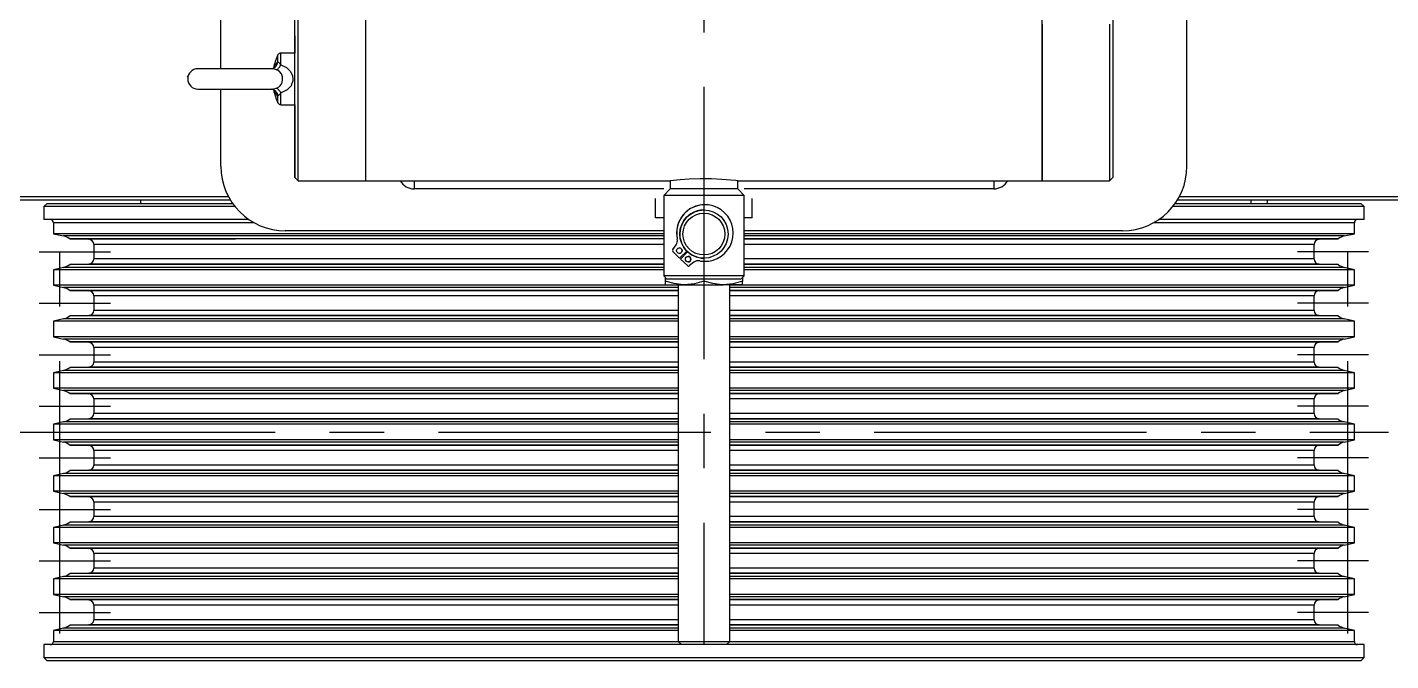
# Model space of a CAD drawing. Extents: x 4154 to 4364, y 2392 to 2546.
# Drawn here: x 4188.67 to 4222.05, y 2487.51 to 2503.02 of the extents above; entities that cross this region are included whole.
import ezdxf

# ---------------------------------------------------------------- set-up
doc = ezdxf.new("R2010")
doc.units = 0
doc.header["$LTSCALE"] = 1.5
doc.header["$MEASUREMENT"] = 0
doc.linetypes.add('CENTER', pattern=[10.16, 6.35, -1.27, 1.27, -1.27])
doc.layers.get('0').update_dxf_attribs({"color": 2})
doc.layers.add('SL', color=7, linetype='Continuous')

msp = doc.modelspace()

# ---------------------------------------------------------------- linework, layer by layer
at = {"color": 7, "linetype": 'Continuous'}
for p, q in [((4193.41024, 2502.00339), (4193.41024, 2504.43988)), ((4217.06264, 2499.6154), (4217.06264, 2504.43988)), ((4195.22359, 2503.00482), (4195.22359, 2503.3987)), ((4195.30243, 2502.90121), (4195.30243, 2503.29344)), ((4196.9581, 2502.90121), (4196.9581, 2503.29344)), ((4196.9581, 2502.90121), (4196.9581, 2503.29344)), ((4213.51478, 2502.90122), (4213.51478, 2503.29345)), ((4215.24929, 2503.3987), (4215.24929, 2503.00483)), ((4195.22359, 2502.62391), (4195.22359, 2503.00482)), ((4195.30243, 2502.5221), (4195.30243, 2502.90121)), ((4196.9581, 2502.52211), (4196.9581, 2502.90121)), ((4196.9581, 2502.52211), (4196.9581, 2502.90121)), ((4213.51478, 2503.09579), (4213.51478, 2502.70993)), ((4213.51478, 2502.52211), (4213.51478, 2502.90122)), ((4215.17045, 2503.09579), (4215.17045, 2502.70993)), ((4215.24929, 2503.00483), (4215.24929, 2502.62391)), ((4195.22359, 2502.80774), (4195.22359, 2502.38577)), ((4195.22359, 2502.25752), (4195.22359, 2502.62391)), ((4195.30243, 2502.15764), (4195.30243, 2502.5221)), ((4196.9581, 2502.15764), (4196.9581, 2502.52211)), ((4196.9581, 2502.15764), (4196.9581, 2502.52211)), ((4213.51478, 2502.70993), (4213.51478, 2502.33795)), ((4213.51478, 2502.15764), (4213.51478, 2502.52211)), ((4215.17045, 2502.70993), (4215.17045, 2502.33795)), ((4215.24929, 2502.62391), (4215.24929, 2502.25753)), ((4194.74302, 2502.09001), (4194.80678, 2502.17481)), ((4194.79794, 2502.13911), (4194.80678, 2502.17481)), ((4194.80678, 2502.33051), (4194.80678, 2502.34142)), ((4194.80678, 2502.29818), (4194.80678, 2502.33051)), ((4194.80678, 2502.24562), (4194.80678, 2502.29818)), ((4194.80678, 2502.17481), (4194.80678, 2502.24562)), ((4194.80678, 2502.17481), (4194.82214, 2502.16172)), ((4195.22359, 2502.38577), (4194.87768, 2502.38577)), ((4194.87768, 2502.38189), (4194.87768, 2502.38577)), ((4194.87768, 2502.35108), (4194.87768, 2502.38189)), ((4194.87768, 2502.29099), (4194.87768, 2502.35108)), ((4194.87768, 2502.20457), (4194.87768, 2502.29099)), ((4194.87768, 2502.09605), (4194.87768, 2502.20457)), ((4195.22359, 2501.90717), (4195.22359, 2502.25752)), ((4213.51478, 2502.33795), (4213.51478, 2501.98137)), ((4215.17045, 2502.33795), (4215.17045, 2501.98137)), ((4215.24929, 2502.25753), (4215.24929, 2501.90717)), ((4194.66542, 2502.00339), (4192.84653, 2502.00339)), ((4194.6677, 2502.00259), (4194.65934, 2502.00269)), ((4194.68767, 2502.00664), (4194.66446, 2501.99604)), ((4194.68413, 2502.00238), (4194.6677, 2502.00259)), ((4194.66807, 2502.00372), (4194.66782, 2502.0035)), ((4194.69288, 2502.01144), (4194.66807, 2502.00372)), ((4194.69736, 2502.00068), (4194.68413, 2502.00238)), ((4194.69682, 2502.01172), (4194.68767, 2502.00664)), ((4194.73073, 2502.03706), (4194.69288, 2502.01144)), ((4194.74639, 2501.98942), (4194.69736, 2502.00068)), ((4194.72734, 2502.03961), (4194.74302, 2502.09001)), ((4194.73063, 2502.03604), (4194.74365, 2502.04836)), ((4194.74365, 2502.04836), (4194.7661, 2502.07532)), ((4194.7742, 2501.98039), (4194.74639, 2501.98942)), ((4194.7661, 2502.07532), (4194.7843, 2502.10575)), ((4194.7742, 2501.98039), (4194.78488, 2501.98633)), ((4194.79326, 2501.97281), (4194.7742, 2501.98039)), ((4194.7843, 2502.10575), (4194.79794, 2502.13911)), ((4194.78488, 2501.98633), (4194.79644, 2501.99492)), ((4194.84516, 2501.94007), (4194.79326, 2501.97281)), ((4194.79644, 2501.99492), (4194.80877, 2502.00609)), ((4194.80877, 2502.00609), (4194.82175, 2502.01973)), ((4194.82175, 2502.01973), (4194.83526, 2502.0357)), ((4194.82214, 2502.16172), (4194.84327, 2502.14073)), ((4194.83526, 2502.0357), (4194.84917, 2502.05387)), ((4194.84327, 2502.14073), (4194.86751, 2502.11058)), ((4194.89056, 2501.88196), (4194.84516, 2501.94007)), ((4194.84917, 2502.05387), (4194.86336, 2502.07405)), ((4194.86336, 2502.07405), (4194.87768, 2502.09605)), ((4194.86751, 2502.11058), (4194.87768, 2502.09605)), ((4194.87768, 2502.09605), (4195.01344, 2502.03503)), ((4194.91516, 2501.80835), (4194.89056, 2501.88196)), ((4195.01344, 2502.03503), (4195.10896, 2501.9471)), ((4195.10896, 2501.9471), (4195.1636, 2501.8357)), ((4195.22359, 2501.57429), (4195.22359, 2501.90717)), ((4195.30243, 2501.80929), (4195.30243, 2502.15764)), ((4196.9581, 2501.80929), (4196.9581, 2502.15764)), ((4196.9581, 2501.80929), (4196.9581, 2502.15764)), ((4213.51478, 2501.80929), (4213.51478, 2502.15764)), ((4213.51478, 2501.98137), (4213.51478, 2501.6416)), ((4215.17045, 2501.98137), (4215.17045, 2501.6416)), ((4215.24929, 2501.90717), (4215.24929, 2501.57429)), ((4192.58241, 2501.82296), (4192.60277, 2501.80259)), ((4194.66562, 2501.50747), (4194.65538, 2501.50734)), ((4194.65576, 2501.50763), (4194.66623, 2501.5077)), ((4194.66623, 2501.5077), (4194.68529, 2501.50782)), ((4194.68529, 2501.50782), (4194.70488, 2501.51066)), ((4194.70488, 2501.51066), (4194.76275, 2501.52578)), ((4194.76275, 2501.52578), (4194.7742, 2501.52969)), ((4194.7742, 2501.52969), (4194.78931, 2501.53555)), ((4194.7742, 2501.52969), (4194.78488, 2501.52375)), ((4194.78488, 2501.52375), (4194.79644, 2501.51516)), ((4194.78931, 2501.53555), (4194.84476, 2501.56966)), ((4194.79644, 2501.51516), (4194.80877, 2501.50399)), ((4194.84476, 2501.56966), (4194.85392, 2501.57814)), ((4194.85392, 2501.57814), (4194.89878, 2501.64557)), ((4194.89878, 2501.64557), (4194.91842, 2501.72553)), ((4194.91842, 2501.72553), (4194.91516, 2501.80835)), ((4195.12697, 2501.58939), (4195.03132, 2501.48736)), ((4195.14094, 2501.61456), (4195.12697, 2501.58939)), ((4195.17098, 2501.71038), (4195.14094, 2501.61456)), ((4195.1636, 2501.8357), (4195.17382, 2501.73969)), ((4195.17382, 2501.73969), (4195.17098, 2501.71038)), ((4195.22359, 2501.26025), (4195.22359, 2501.57429)), ((4195.30243, 2501.47845), (4195.30243, 2501.80929)), ((4196.9581, 2501.47846), (4196.9581, 2501.80929)), ((4196.9581, 2501.47846), (4196.9581, 2501.80929)), ((4213.51478, 2501.47846), (4213.51478, 2501.80929)), ((4213.51478, 2501.6416), (4213.51478, 2501.32003)), ((4215.17045, 2501.6416), (4215.17045, 2501.32003)), ((4215.24929, 2501.57429), (4215.24929, 2501.26025)), ((4192.84653, 2501.50669), (4194.6661, 2501.50669)), ((4193.41024, 2499.6154), (4193.41024, 2501.50669)), ((4194.66713, 2501.50647), (4194.6714, 2501.50577)), ((4194.6714, 2501.50577), (4194.69511, 2501.49759)), ((4194.69511, 2501.49759), (4194.73031, 2501.47343)), ((4194.74302, 2501.42007), (4194.72705, 2501.47141)), ((4194.73018, 2501.47444), (4194.73348, 2501.47137)), ((4194.73018, 2501.47444), (4194.74365, 2501.46172)), ((4194.80678, 2501.33527), (4194.74302, 2501.42007)), ((4194.74365, 2501.46172), (4194.7661, 2501.43476)), ((4194.7661, 2501.43476), (4194.7843, 2501.40433)), ((4194.7843, 2501.40433), (4194.79794, 2501.37098)), ((4194.79794, 2501.37098), (4194.80678, 2501.33527)), ((4194.81046, 2501.33852), (4194.80678, 2501.33527)), ((4194.80678, 2501.26446), (4194.80678, 2501.33527)), ((4194.80678, 2501.21191), (4194.80678, 2501.26446)), ((4194.80678, 2501.17957), (4194.80678, 2501.21191)), ((4194.80678, 2501.16866), (4194.80678, 2501.17957)), ((4194.80877, 2501.50399), (4194.82175, 2501.49035)), ((4194.82804, 2501.35374), (4194.81046, 2501.33852)), ((4194.82175, 2501.49035), (4194.83526, 2501.47438)), ((4194.85165, 2501.37904), (4194.82804, 2501.35374)), ((4194.83526, 2501.47438), (4194.84917, 2501.45621)), ((4194.84917, 2501.45621), (4194.86336, 2501.43604)), ((4194.87768, 2501.41403), (4194.85165, 2501.37904)), ((4194.86336, 2501.43604), (4194.87768, 2501.41403)), ((4194.90525, 2501.4229), (4194.87768, 2501.41403)), ((4194.87768, 2501.30552), (4194.87768, 2501.41403)), ((4194.87768, 2501.21909), (4194.87768, 2501.30552)), ((4194.87768, 2501.159), (4194.87768, 2501.21909)), ((4195.03132, 2501.48736), (4194.90525, 2501.4229)), ((4195.22359, 2501.4596), (4195.22359, 2501.50203)), ((4195.22359, 2501.34671), (4195.22359, 2501.4596)), ((4195.22359, 2501.25292), (4195.22359, 2501.34671)), ((4195.22359, 2500.96634), (4195.22359, 2501.26025)), ((4195.22359, 2501.18261), (4195.22359, 2501.25292)), ((4195.22359, 2501.17728), (4195.22359, 2501.18261)), ((4195.30243, 2501.16647), (4195.30243, 2501.47845)), ((4196.9581, 2501.16647), (4196.9581, 2501.47846)), ((4196.9581, 2501.16647), (4196.9581, 2501.47846)), ((4213.51478, 2501.16647), (4213.51478, 2501.47846)), ((4213.51478, 2501.32003), (4213.51478, 2501.01794)), ((4215.17045, 2501.32003), (4215.17045, 2501.01794)), ((4215.24929, 2501.26025), (4215.24929, 2500.96634)), ((4194.87768, 2501.1282), (4194.87768, 2501.159)), ((4194.87768, 2501.12431), (4194.87768, 2501.1282)), ((4194.87768, 2501.12431), (4195.22359, 2501.12431)), ((4195.22359, 2501.12431), (4195.22359, 2500.96634)), ((4195.22359, 2501.07184), (4195.22359, 2501.12431)), ((4195.22359, 2501.12431), (4195.22359, 2501.07184)), ((4195.22359, 2500.98204), (4195.22359, 2501.07184)), ((4195.22359, 2501.07184), (4195.22359, 2500.98204)), ((4195.22359, 2500.87745), (4195.22359, 2500.98204)), ((4195.22359, 2500.98204), (4195.22359, 2500.87745)), ((4195.22359, 2500.69377), (4195.22359, 2500.96634)), ((4195.22359, 2500.96634), (4195.22359, 2500.69377)), ((4195.22359, 2500.76522), (4195.22359, 2500.87745)), ((4195.22359, 2500.87745), (4195.22359, 2500.76522)), ((4195.30243, 2500.87458), (4195.30243, 2501.16647)), ((4195.30243, 2500.60398), (4195.30243, 2500.87458)), ((4196.9581, 2500.87458), (4196.9581, 2501.16647)), ((4196.9581, 2500.87458), (4196.9581, 2501.16647)), ((4196.9581, 2500.60398), (4196.9581, 2500.87458)), ((4196.9581, 2500.60398), (4196.9581, 2500.87458)), ((4213.51478, 2500.87459), (4213.51478, 2501.16647)), ((4213.51478, 2501.01794), (4213.51478, 2500.73656)), ((4213.51478, 2500.60398), (4213.51478, 2500.87459)), ((4215.17045, 2501.01794), (4215.17045, 2500.73656)), ((4215.24929, 2500.96634), (4215.24929, 2500.69377)), ((4195.22359, 2500.65299), (4195.22359, 2500.76522)), ((4195.22359, 2500.76522), (4195.22359, 2500.65299)), ((4195.22359, 2500.44366), (4195.22359, 2500.69377)), ((4195.22359, 2500.69377), (4195.22359, 2500.44366)), ((4195.22359, 2500.54841), (4195.22359, 2500.65299)), ((4195.22359, 2500.65299), (4195.22359, 2500.54841)), ((4195.22359, 2500.4586), (4195.22359, 2500.54841)), ((4195.22359, 2500.54841), (4195.22359, 2500.4586)), ((4195.30243, 2500.35575), (4195.30243, 2500.60398)), ((4196.9581, 2500.35575), (4196.9581, 2500.60398)), ((4196.9581, 2500.35575), (4196.9581, 2500.60398)), ((4213.51478, 2500.73656), (4213.51478, 2500.47701)), ((4213.51478, 2500.35575), (4213.51478, 2500.60398)), ((4215.17045, 2500.73656), (4215.17045, 2500.47701)), ((4215.24929, 2500.69377), (4215.24929, 2500.44366)), ((4195.22359, 2500.38969), (4195.22359, 2500.4586)), ((4195.22359, 2500.4586), (4195.22359, 2500.38969)), ((4195.22359, 2500.21703), (4195.22359, 2500.44366)), ((4195.22359, 2500.44366), (4195.22359, 2500.21703)), ((4195.22359, 2500.34637), (4195.22359, 2500.38969)), ((4195.22359, 2500.38969), (4195.22359, 2500.34637)), ((4195.22359, 2500.33159), (4195.22359, 2500.34637)), ((4195.22359, 2500.34637), (4195.22359, 2500.33159)), ((4195.22359, 2500.01483), (4195.22359, 2500.21703)), ((4195.22359, 2500.21703), (4195.22359, 2500.01483)), ((4195.30243, 2500.13088), (4195.30243, 2500.35575)), ((4196.9581, 2500.13088), (4196.9581, 2500.35575)), ((4196.9581, 2500.13088), (4196.9581, 2500.35575)), ((4213.51478, 2500.47701), (4213.51478, 2500.24034)), ((4213.51478, 2500.13088), (4213.51478, 2500.35575)), ((4213.51478, 2500.24034), (4213.51478, 2500.0275)), ((4215.17045, 2500.47701), (4215.17045, 2500.24034)), ((4215.17045, 2500.24034), (4215.17045, 2500.0275)), ((4215.24929, 2500.44366), (4215.24929, 2500.21704)), ((4215.24929, 2500.21704), (4215.24929, 2500.01483)), ((4195.22359, 2499.83787), (4195.22359, 2500.01483)), ((4195.22359, 2500.01483), (4195.22359, 2499.83787)), ((4195.22359, 2499.68688), (4195.22359, 2499.83787)), ((4195.22359, 2499.83787), (4195.22359, 2499.68688)), ((4195.30243, 2499.93029), (4195.30243, 2500.13088)), ((4195.30243, 2499.75478), (4195.30243, 2499.93029)), ((4196.9581, 2499.93029), (4196.9581, 2500.13088)), ((4196.9581, 2499.93029), (4196.9581, 2500.13088)), ((4196.9581, 2499.75478), (4196.9581, 2499.93029)), ((4196.9581, 2499.75478), (4196.9581, 2499.93029)), ((4213.51478, 2499.93029), (4213.51478, 2500.13088)), ((4213.51478, 2500.0275), (4213.51478, 2499.83935)), ((4213.51478, 2499.75478), (4213.51478, 2499.93029)), ((4213.51478, 2499.83935), (4213.51479, 2499.67665)), ((4215.17045, 2500.0275), (4215.17045, 2499.83935)), ((4215.17045, 2499.83935), (4215.17045, 2499.67666)), ((4215.24929, 2500.01483), (4215.24929, 2499.83787)), ((4215.24929, 2499.83787), (4215.24929, 2499.68689)), ((4195.22359, 2499.5625), (4195.22359, 2499.68688)), ((4195.22359, 2499.68688), (4195.22359, 2499.5625)), ((4195.22359, 2499.46522), (4195.22359, 2499.5625)), ((4195.22359, 2499.5625), (4195.22359, 2499.46522)), ((4195.30243, 2499.60505), (4195.30243, 2499.75478)), ((4195.30243, 2499.48172), (4195.30243, 2499.60505)), ((4196.9581, 2499.60505), (4196.9581, 2499.75478)), ((4196.9581, 2499.60505), (4196.9581, 2499.75478)), ((4196.9581, 2499.48172), (4196.9581, 2499.60505)), ((4196.9581, 2499.48172), (4196.9581, 2499.60505)), ((4213.51479, 2499.60506), (4213.51478, 2499.75478)), ((4213.51479, 2499.67665), (4213.51479, 2499.54006)), ((4213.51479, 2499.48173), (4213.51479, 2499.60506)), ((4213.51479, 2499.54006), (4213.51479, 2499.43012)), ((4215.17045, 2499.67666), (4215.17045, 2499.54006)), ((4215.17045, 2499.54006), (4215.17045, 2499.43012)), ((4215.24929, 2499.68689), (4215.24929, 2499.5625)), ((4215.24929, 2499.5625), (4215.24929, 2499.46522)), ((4195.22359, 2499.39545), (4195.22359, 2499.46522)), ((4195.22359, 2499.46522), (4195.22359, 2499.39545)), ((4195.22359, 2499.35347), (4195.22359, 2499.39545)), ((4195.22359, 2499.39545), (4195.22359, 2499.35347)), ((4195.22359, 2499.33946), (4195.22359, 2499.35347)), ((4195.22359, 2499.35347), (4195.22359, 2499.33946)), ((4195.22359, 2499.33946), (4195.30243, 2499.26061)), ((4195.30243, 2499.38528), (4195.30243, 2499.48172)), ((4195.30243, 2499.31611), (4195.30243, 2499.38528)), ((4195.30243, 2499.2745), (4195.30243, 2499.31611)), ((4195.30243, 2499.26061), (4195.30243, 2499.2745)), ((4195.30243, 2499.26061), (4196.9581, 2499.26061)), ((4196.9581, 2499.38528), (4196.9581, 2499.48172)), ((4196.9581, 2499.38528), (4196.9581, 2499.48172)), ((4196.9581, 2499.31611), (4196.9581, 2499.38528)), ((4196.9581, 2499.31611), (4196.9581, 2499.38528)), ((4196.9581, 2499.2745), (4196.9581, 2499.31611)), ((4196.9581, 2499.2745), (4196.9581, 2499.31611)), ((4196.9581, 2499.26061), (4196.9581, 2499.2745)), ((4196.9581, 2499.26061), (4196.9581, 2499.2745)), ((4196.9581, 2499.26061), (4204.40861, 2499.26062)), ((4198.14072, 2499.26061), (4198.14072, 2499.23871)), ((4198.14072, 2499.23871), (4198.14072, 2499.17897)), ((4198.14072, 2499.17897), (4198.14072, 2499.12995)), ((4204.40861, 2499.26062), (4204.40861, 2499.06121)), ((4204.49113, 2499.27003), (4204.41382, 2499.26124)), ((4204.41382, 2499.26124), (4204.419, 2499.26185)), ((4204.65253, 2499.28562), (4204.49113, 2499.27003)), ((4204.87823, 2499.3011), (4204.65253, 2499.28562)), ((4205.14343, 2499.30983), (4204.87823, 2499.3011)), ((4205.42053, 2499.30799), (4205.14343, 2499.30983)), ((4205.67789, 2499.29625), (4205.42053, 2499.30799)), ((4205.88456, 2499.27987), (4205.67789, 2499.29625)), ((4206.018, 2499.26602), (4205.88456, 2499.27987)), ((4206.06428, 2499.26062), (4206.018, 2499.26602)), ((4206.06428, 2499.26062), (4213.51478, 2499.26062)), ((4206.06428, 2499.06121), (4206.06428, 2499.26062)), ((4212.33216, 2499.26062), (4212.33216, 2499.23871)), ((4212.33216, 2499.23871), (4212.33216, 2499.17897)), ((4212.33216, 2499.17897), (4212.33216, 2499.12995)), ((4213.51479, 2499.38528), (4213.51479, 2499.48173)), ((4213.51479, 2499.43012), (4213.51479, 2499.34727)), ((4213.51479, 2499.31612), (4213.51479, 2499.38528)), ((4213.51479, 2499.34727), (4213.51479, 2499.29185)), ((4213.51479, 2499.27451), (4213.51479, 2499.31612)), ((4213.51479, 2499.29185), (4213.51478, 2499.26409)), ((4213.51478, 2499.26062), (4213.51479, 2499.27451)), ((4213.51478, 2499.26409), (4213.51478, 2499.26062)), ((4213.51478, 2499.26062), (4215.17045, 2499.26062)), ((4215.17045, 2499.43012), (4215.17045, 2499.34727)), ((4215.17045, 2499.34727), (4215.17045, 2499.29185)), ((4215.17045, 2499.26062), (4215.24929, 2499.33946)), ((4215.17045, 2499.29185), (4215.17045, 2499.26409)), ((4215.17045, 2499.26409), (4215.17045, 2499.26062)), ((4215.24929, 2499.46522), (4215.24929, 2499.39545)), ((4215.24929, 2499.39545), (4215.24929, 2499.35347)), ((4215.24929, 2499.35347), (4215.24929, 2499.33946)), ((4193.59948, 2498.86641), (4185.52611, 2498.8664)), ((4198.14072, 2499.12995), (4198.14072, 2499.09352)), ((4198.14072, 2499.09352), (4198.14072, 2499.07109)), ((4198.14072, 2499.07109), (4198.14072, 2499.06351)), ((4204.25093, 2499.06351), (4198.14072, 2499.06351)), ((4198.14072, 2499.06351), (4198.14072, 2499.06351)), ((4204.40861, 2499.06121), (4204.25093, 2498.90352)), ((4206.22196, 2498.90352), (4204.25093, 2498.90352)), ((4204.25093, 2498.90352), (4204.25093, 2496.93249)), ((4206.06428, 2499.06121), (4204.40861, 2499.06121)), ((4206.22196, 2498.90352), (4206.06428, 2499.06121)), ((4212.33216, 2499.06351), (4206.22196, 2499.06351)), ((4206.22196, 2496.93249), (4206.22196, 2498.90352)), ((4212.33216, 2499.12995), (4212.33216, 2499.09352)), ((4212.33216, 2499.09352), (4212.33216, 2499.07109)), ((4212.33216, 2499.07109), (4212.33216, 2499.06351)), ((4224.94678, 2498.86641), (4216.8734, 2498.86641)), ((4193.64503, 2498.78757), (4185.60494, 2498.78757)), ((4189.15281, 2498.70873), (4189.07397, 2498.62989)), ((4193.75616, 2498.62989), (4189.07397, 2498.62989)), ((4189.07397, 2498.62989), (4189.07397, 2498.31452)), ((4189.15281, 2498.70873), (4193.69698, 2498.70873)), ((4204.05382, 2498.35394), (4204.05382, 2498.82699)), ((4205.23644, 2498.54874), (4205.23644, 2498.54874)), ((4205.26164, 2498.67649), (4205.26164, 2498.67649)), ((4206.41906, 2498.35394), (4206.41906, 2498.82699)), ((4221.39892, 2498.62989), (4216.71673, 2498.62989)), ((4216.7759, 2498.70873), (4221.32008, 2498.70873)), ((4224.86794, 2498.78757), (4216.82786, 2498.78757)), ((4218.63947, 2498.70873), (4218.63947, 2498.78757)), ((4221.39892, 2498.62989), (4221.32008, 2498.70873)), ((4221.39892, 2498.31452), (4221.39892, 2498.62989)), ((4194.09595, 2498.31452), (4189.07397, 2498.31452)), ((4194.22369, 2498.23568), (4189.31049, 2498.23568)), ((4189.31049, 2498.23568), (4189.31049, 2497.96709)), ((4204.25093, 2498.35394), (4204.05382, 2498.35394)), ((4206.41906, 2498.35394), (4206.22196, 2498.35394)), ((4221.16239, 2498.23568), (4216.2492, 2498.23568)), ((4221.39892, 2498.31452), (4216.37693, 2498.31452)), ((4221.16239, 2497.96709), (4221.16239, 2498.23568)), ((4204.25093, 2497.96709), (4189.31049, 2497.96709)), ((4189.31049, 2497.96709), (4189.55685, 2497.91021)), ((4204.25093, 2497.91021), (4189.55685, 2497.91021)), ((4204.25093, 2497.83885), (4189.70815, 2497.83885)), ((4189.70815, 2497.83885), (4190.17206, 2497.83075)), ((4204.25093, 2498.03858), (4194.98707, 2498.03858)), ((4215.48582, 2498.03858), (4206.22196, 2498.03858)), ((4221.16239, 2497.96709), (4206.22196, 2497.96709)), ((4220.91604, 2497.91021), (4206.22196, 2497.91021)), ((4220.76473, 2497.83885), (4206.22196, 2497.83885)), ((4220.30082, 2497.83075), (4220.76473, 2497.83885)), ((4220.91604, 2497.91021), (4221.16239, 2497.96709)), ((4193.76481, 2497.83075), (4190.17206, 2497.83075)), ((4204.25093, 2497.70463), (4190.29601, 2497.70463)), ((4190.29601, 2497.70463), (4190.29601, 2497.34759)), ((4204.47405, 2497.58273), (4204.55416, 2497.69048)), ((4204.47405, 2497.58273), (4204.55416, 2497.69048)), ((4204.47405, 2497.58273), (4204.47405, 2497.58273)), ((4204.63779, 2497.36866), (4204.47757, 2497.53157)), ((4204.63779, 2497.36866), (4204.47757, 2497.53157)), ((4204.47757, 2497.53157), (4204.47757, 2497.53157)), ((4204.55416, 2497.69048), (4204.55416, 2497.69048)), ((4204.58487, 2497.8339), (4204.58487, 2497.8339)), ((4204.81486, 2497.5428), (4204.63779, 2497.36866)), ((4204.66609, 2497.34121), (4204.83479, 2497.52347)), ((4204.66609, 2497.34121), (4204.83479, 2497.52347)), ((4220.30082, 2497.83075), (4206.22196, 2497.83075)), ((4220.17688, 2497.70463), (4206.22196, 2497.70463)), ((4220.17688, 2497.34759), (4220.17688, 2497.70463)), ((4190.17206, 2497.22146), (4189.70815, 2497.21336)), ((4196.43212, 2497.21336), (4189.70815, 2497.21336)), ((4196.43212, 2497.22146), (4190.17206, 2497.22146)), ((4204.25093, 2497.34759), (4190.29601, 2497.34759)), ((4204.25093, 2497.22146), (4195.77548, 2497.22146)), ((4204.25093, 2497.21336), (4195.77548, 2497.21336)), ((4204.63779, 2497.36866), (4204.63779, 2497.36866)), ((4204.83378, 2497.186), (4204.66609, 2497.34121)), ((4204.66609, 2497.34121), (4204.66609, 2497.34121)), ((4204.83378, 2497.186), (4204.66609, 2497.34121)), ((4204.83378, 2497.186), (4204.83378, 2497.186)), ((4204.86056, 2497.17551), (4204.86056, 2497.17551)), ((4204.99029, 2497.26736), (4204.88503, 2497.18402)), ((4205.13272, 2497.30241), (4205.13272, 2497.30241)), ((4205.23644, 2497.36612), (4205.23644, 2497.36612)), ((4205.26164, 2497.29031), (4205.26164, 2497.29031)), ((4220.17688, 2497.34759), (4206.22196, 2497.34759)), ((4214.6974, 2497.22146), (4206.22196, 2497.22146)), ((4214.6974, 2497.21336), (4206.22196, 2497.21336)), ((4220.30082, 2497.22146), (4214.04722, 2497.22146)), ((4220.76473, 2497.21336), (4214.04722, 2497.21336)), ((4220.76473, 2497.21336), (4220.30082, 2497.22146)), ((4189.55685, 2497.142), (4189.31049, 2497.08513)), ((4196.43212, 2497.08513), (4189.31049, 2497.08513)), ((4189.31049, 2497.08513), (4189.31049, 2496.70563)), ((4196.43212, 2497.142), (4189.55685, 2497.142)), ((4204.25093, 2497.142), (4195.77548, 2497.142)), ((4204.25093, 2497.08513), (4196.20911, 2497.08513)), ((4206.22196, 2496.93249), (4204.25093, 2496.93249)), ((4204.25093, 2496.93249), (4204.32977, 2496.85365)), ((4204.29035, 2496.89307), (4204.29035, 2496.80248)), ((4206.14312, 2496.85365), (4204.32977, 2496.85365)), ((4205.23644, 2496.85365), (4205.23644, 2496.80248)), ((4206.14312, 2496.85365), (4206.22196, 2496.93249)), ((4206.18254, 2496.89307), (4206.18254, 2496.80248)), ((4214.6974, 2497.142), (4206.22196, 2497.142)), ((4214.76193, 2497.08513), (4206.22196, 2497.08513)), ((4220.91604, 2497.142), (4214.04722, 2497.142)), ((4221.16239, 2497.08513), (4214.04722, 2497.08513)), ((4221.16239, 2497.08513), (4220.91604, 2497.142)), ((4221.16239, 2496.70563), (4221.16239, 2497.08513)), ((4196.43212, 2496.70563), (4189.31049, 2496.70563)), ((4189.31049, 2496.70563), (4189.55685, 2496.64875)), ((4196.43212, 2496.64875), (4189.55685, 2496.64875)), ((4196.43212, 2496.57739), (4189.70815, 2496.57739)), ((4189.70815, 2496.57739), (4190.17206, 2496.56929)), ((4196.43212, 2496.56929), (4190.17206, 2496.56929)), ((4204.60571, 2496.70563), (4196.09778, 2496.70563)), ((4204.60571, 2496.64875), (4196.09778, 2496.64875)), ((4204.60571, 2496.57739), (4196.09778, 2496.57739)), ((4204.60571, 2496.56929), (4196.09778, 2496.56929)), ((4204.29035, 2496.80248), (4204.29035, 2496.71798)), ((4204.5097, 2496.74357), (4204.29035, 2496.80248)), ((4204.29035, 2496.71798), (4204.76339, 2496.71798)), ((4204.72975, 2496.71844), (4204.5097, 2496.74357)), ((4204.60571, 2496.71798), (4204.60571, 2487.9863)), ((4204.76339, 2496.71798), (4204.72975, 2496.71844)), ((4205.00468, 2496.74118), (4204.76339, 2496.71798)), ((4204.76339, 2496.71798), (4205.70949, 2496.71798)), ((4205.23644, 2496.80248), (4205.00468, 2496.74118)), ((4205.4558, 2496.74357), (4205.23644, 2496.80248)), ((4205.67585, 2496.71844), (4205.4558, 2496.74357)), ((4205.70949, 2496.71798), (4205.67585, 2496.71844)), ((4205.95078, 2496.74118), (4205.70949, 2496.71798)), ((4206.18254, 2496.71798), (4205.70949, 2496.71798)), ((4205.86717, 2487.9863), (4205.86717, 2496.71798)), ((4214.37511, 2496.70563), (4205.86717, 2496.70563)), ((4214.37511, 2496.64875), (4205.86717, 2496.64875)), ((4214.37511, 2496.57739), (4205.86717, 2496.57739)), ((4214.37511, 2496.56929), (4205.86717, 2496.56929)), ((4206.18254, 2496.80248), (4205.95078, 2496.74118)), ((4206.18254, 2496.71798), (4206.18254, 2496.80248)), ((4221.16239, 2496.70563), (4214.04722, 2496.70563)), ((4220.91604, 2496.64875), (4214.04722, 2496.64875)), ((4220.76473, 2496.57739), (4214.04722, 2496.57739)), ((4220.30082, 2496.56929), (4214.04722, 2496.56929)), ((4220.30082, 2496.56929), (4220.76473, 2496.57739)), ((4220.91604, 2496.64875), (4221.16239, 2496.70563)), ((4196.43212, 2496.44317), (4190.29601, 2496.44317)), ((4190.29601, 2496.44317), (4190.29601, 2496.08612)), ((4204.60571, 2496.44317), (4196.04127, 2496.44317)), ((4214.41074, 2496.44317), (4205.86717, 2496.44317)), ((4220.17688, 2496.44317), (4214.04722, 2496.44317)), ((4220.17688, 2496.08612), (4220.17688, 2496.44317)), ((4189.55685, 2495.88054), (4189.31049, 2495.82367)), ((4204.60571, 2495.88054), (4189.55685, 2495.88054)), ((4190.17206, 2495.96), (4189.70815, 2495.9519)), ((4204.60571, 2495.9519), (4189.70815, 2495.9519)), ((4204.60571, 2495.96), (4190.17206, 2495.96)), ((4204.60571, 2496.08612), (4190.29601, 2496.08612)), ((4220.17688, 2496.08612), (4205.86717, 2496.08612)), ((4220.30082, 2495.96), (4205.86717, 2495.96)), ((4220.76473, 2495.9519), (4205.86717, 2495.9519)), ((4220.91604, 2495.88054), (4205.86717, 2495.88054)), ((4220.76473, 2495.9519), (4220.30082, 2495.96)), ((4221.16239, 2495.82367), (4220.91604, 2495.88054)), ((4204.60571, 2495.82367), (4189.31049, 2495.82367)), ((4189.31049, 2495.82367), (4189.31049, 2495.44416)), ((4221.16239, 2495.82367), (4205.86717, 2495.82367)), ((4221.16239, 2495.44416), (4221.16239, 2495.82367)), ((4204.60571, 2495.44416), (4189.31049, 2495.44416)), ((4189.31049, 2495.44416), (4189.55685, 2495.38729)), ((4204.60571, 2495.38729), (4189.55685, 2495.38729)), ((4204.60571, 2495.31593), (4189.70815, 2495.31593)), ((4189.70815, 2495.31593), (4190.17206, 2495.30783)), ((4204.60571, 2495.30783), (4190.17206, 2495.30783)), ((4204.60571, 2495.1817), (4190.29601, 2495.1817)), ((4190.29601, 2495.1817), (4190.29601, 2494.82466)), ((4221.16239, 2495.44416), (4205.86717, 2495.44416)), ((4220.91604, 2495.38729), (4205.86717, 2495.38729)), ((4220.76473, 2495.31593), (4205.86717, 2495.31593)), ((4220.30082, 2495.30783), (4205.86717, 2495.30783)), ((4220.17688, 2495.1817), (4205.86717, 2495.1817)), ((4220.17688, 2494.82466), (4220.17688, 2495.1817)), ((4220.30082, 2495.30783), (4220.76473, 2495.31593)), ((4220.91604, 2495.38729), (4221.16239, 2495.44416)), ((4189.55685, 2494.61908), (4189.31049, 2494.5622)), ((4204.60571, 2494.5622), (4189.31049, 2494.5622)), ((4189.31049, 2494.5622), (4189.31049, 2494.1827)), ((4204.60571, 2494.61908), (4189.55685, 2494.61908)), ((4190.17206, 2494.69854), (4189.70815, 2494.69044)), ((4204.60571, 2494.69044), (4189.70815, 2494.69044)), ((4204.60571, 2494.69854), (4190.17206, 2494.69854)), ((4204.60571, 2494.82466), (4190.29601, 2494.82466)), ((4220.17688, 2494.82466), (4205.86717, 2494.82466)), ((4220.30082, 2494.69854), (4205.86717, 2494.69854)), ((4220.76473, 2494.69044), (4205.86717, 2494.69044)), ((4220.91604, 2494.61908), (4205.86717, 2494.61908)), ((4221.16239, 2494.5622), (4205.86717, 2494.5622)), ((4220.76473, 2494.69044), (4220.30082, 2494.69854)), ((4221.16239, 2494.5622), (4220.91604, 2494.61908)), ((4221.16239, 2494.1827), (4221.16239, 2494.5622)), ((4204.60571, 2494.1827), (4189.31049, 2494.1827)), ((4189.31049, 2494.1827), (4189.55685, 2494.12583)), ((4221.16239, 2494.1827), (4205.86717, 2494.1827)), ((4220.91604, 2494.12583), (4221.16239, 2494.1827)), ((4204.60571, 2494.12583), (4189.55685, 2494.12583)), ((4204.60571, 2494.05447), (4189.70815, 2494.05447)), ((4189.70815, 2494.05447), (4190.17206, 2494.04637)), ((4204.60571, 2494.04637), (4190.17206, 2494.04637)), ((4204.60571, 2493.92024), (4190.29601, 2493.92024)), ((4190.29601, 2493.92024), (4190.29601, 2493.5632)), ((4220.91604, 2494.12583), (4205.86717, 2494.12583)), ((4220.76473, 2494.05447), (4205.86717, 2494.05447)), ((4220.30082, 2494.04637), (4205.86717, 2494.04637)), ((4220.17688, 2493.92024), (4205.86717, 2493.92024)), ((4220.17688, 2493.5632), (4220.17688, 2493.92024)), ((4220.30082, 2494.04637), (4220.76473, 2494.05447)), ((4204.60571, 2493.5632), (4190.29601, 2493.5632)), ((4220.17688, 2493.5632), (4205.86717, 2493.5632)), ((4189.55685, 2493.35762), (4189.31049, 2493.30074)), ((4204.60571, 2493.30074), (4189.31049, 2493.30074)), ((4189.31049, 2493.30074), (4189.31049, 2492.92124)), ((4204.60571, 2493.35762), (4189.55685, 2493.35762)), ((4190.17206, 2493.43707), (4189.70815, 2493.42898)), ((4204.60571, 2493.42898), (4189.70815, 2493.42898)), ((4204.60571, 2493.43707), (4190.17206, 2493.43707)), ((4220.30082, 2493.43707), (4205.86717, 2493.43707)), ((4220.76473, 2493.42898), (4205.86717, 2493.42898)), ((4220.91604, 2493.35762), (4205.86717, 2493.35762)), ((4221.16239, 2493.30074), (4205.86717, 2493.30074)), ((4220.76473, 2493.42898), (4220.30082, 2493.43707)), ((4221.16239, 2493.30074), (4220.91604, 2493.35762)), ((4221.16239, 2492.92124), (4221.16239, 2493.30074)), ((4204.60571, 2492.92124), (4189.31049, 2492.92124)), ((4189.31049, 2492.92124), (4189.55685, 2492.86436)), ((4204.60571, 2492.86436), (4189.55685, 2492.86436)), ((4221.16239, 2492.92124), (4205.86717, 2492.92124)), ((4220.91604, 2492.86436), (4205.86717, 2492.86436)), ((4220.91604, 2492.86436), (4221.16239, 2492.92124)), ((4204.60571, 2492.79301), (4189.70815, 2492.79301)), ((4189.70815, 2492.79301), (4190.17206, 2492.78491)), ((4204.60571, 2492.78491), (4190.17206, 2492.78491)), ((4204.60571, 2492.65878), (4190.29601, 2492.65878)), ((4190.29601, 2492.65878), (4190.29601, 2492.30174)), ((4220.76473, 2492.79301), (4205.86717, 2492.79301)), ((4220.30082, 2492.78491), (4205.86717, 2492.78491)), ((4220.17688, 2492.65878), (4205.86717, 2492.65878)), ((4220.17688, 2492.30174), (4220.17688, 2492.65878)), ((4220.30082, 2492.78491), (4220.76473, 2492.79301)), ((4190.17206, 2492.17561), (4189.70815, 2492.16752)), ((4204.60571, 2492.16752), (4189.70815, 2492.16752)), ((4204.60571, 2492.17561), (4190.17206, 2492.17561)), ((4204.60571, 2492.30174), (4190.29601, 2492.30174)), ((4220.17688, 2492.30174), (4205.86717, 2492.30174)), ((4220.30082, 2492.17561), (4205.86717, 2492.17561)), ((4220.76473, 2492.16752), (4205.86717, 2492.16752)), ((4220.76473, 2492.16752), (4220.30082, 2492.17561)), ((4189.55685, 2492.09616), (4189.31049, 2492.03928)), ((4204.60571, 2492.03928), (4189.31049, 2492.03928)), ((4189.31049, 2492.03928), (4189.31049, 2491.65978)), ((4204.60571, 2492.09616), (4189.55685, 2492.09616)), ((4220.91604, 2492.09616), (4205.86717, 2492.09616)), ((4221.16239, 2492.03928), (4205.86717, 2492.03928)), ((4221.16239, 2492.03928), (4220.91604, 2492.09616)), ((4221.16239, 2491.65978), (4221.16239, 2492.03928)), ((4204.60571, 2491.65978), (4189.31049, 2491.65978)), ((4189.31049, 2491.65978), (4189.55685, 2491.6029)), ((4204.60571, 2491.6029), (4189.55685, 2491.6029)), ((4204.60571, 2491.53154), (4189.70815, 2491.53154)), ((4189.70815, 2491.53154), (4190.17206, 2491.52345)), ((4204.60571, 2491.52345), (4190.17206, 2491.52345)), ((4221.16239, 2491.65978), (4205.86717, 2491.65978)), ((4220.91604, 2491.6029), (4205.86717, 2491.6029)), ((4220.76473, 2491.53154), (4205.86717, 2491.53154)), ((4220.30082, 2491.52345), (4205.86717, 2491.52345)), ((4220.30082, 2491.52345), (4220.76473, 2491.53154)), ((4220.91604, 2491.6029), (4221.16239, 2491.65978)), ((4204.60571, 2491.39732), (4190.29601, 2491.39732)), ((4190.29601, 2491.39732), (4190.29601, 2491.04028)), ((4220.17688, 2491.39732), (4205.86717, 2491.39732)), ((4220.17688, 2491.04028), (4220.17688, 2491.39732)), ((4189.55685, 2490.8347), (4189.31049, 2490.77782)), ((4204.60571, 2490.8347), (4189.55685, 2490.8347)), ((4190.17206, 2490.91415), (4189.70815, 2490.90605)), ((4204.60571, 2490.90605), (4189.70815, 2490.90605)), ((4204.60571, 2490.91415), (4190.17206, 2490.91415)), ((4204.60571, 2491.04028), (4190.29601, 2491.04028)), ((4220.17688, 2491.04028), (4205.86717, 2491.04028)), ((4220.30082, 2490.91415), (4205.86717, 2490.91415)), ((4220.76473, 2490.90605), (4205.86717, 2490.90605)), ((4220.91604, 2490.8347), (4205.86717, 2490.8347)), ((4220.76473, 2490.90605), (4220.30082, 2490.91415)), ((4221.16239, 2490.77782), (4220.91604, 2490.8347)), ((4204.60571, 2490.77782), (4189.31049, 2490.77782)), ((4189.31049, 2490.77782), (4189.31049, 2490.39832)), ((4221.16239, 2490.77782), (4205.86717, 2490.77782)), ((4221.16239, 2490.39832), (4221.16239, 2490.77782)), ((4204.60571, 2490.39832), (4189.31049, 2490.39832)), ((4189.31049, 2490.39832), (4189.55685, 2490.34144)), ((4204.60571, 2490.34144), (4189.55685, 2490.34144)), ((4204.60571, 2490.27008), (4189.70815, 2490.27008)), ((4189.70815, 2490.27008), (4190.17206, 2490.26198)), ((4204.60571, 2490.26198), (4190.17206, 2490.26198)), ((4221.16239, 2490.39832), (4205.86717, 2490.39832)), ((4220.91604, 2490.34144), (4205.86717, 2490.34144)), ((4220.76473, 2490.27008), (4205.86717, 2490.27008)), ((4220.30082, 2490.26198), (4205.86717, 2490.26198)), ((4220.30082, 2490.26198), (4220.76473, 2490.27008)), ((4220.91604, 2490.34144), (4221.16239, 2490.39832)), ((4204.60571, 2490.13586), (4190.29601, 2490.13586)), ((4190.29601, 2490.13586), (4190.29601, 2489.77882)), ((4220.17688, 2490.13586), (4205.86717, 2490.13586)), ((4220.17688, 2489.77882), (4220.17688, 2490.13586)), ((4189.55685, 2489.57323), (4189.31049, 2489.51636)), ((4204.60571, 2489.51636), (4189.31049, 2489.51636)), ((4189.31049, 2489.51636), (4189.31049, 2489.13686)), ((4204.60571, 2489.57323), (4189.55685, 2489.57323)), ((4190.17206, 2489.65269), (4189.70815, 2489.64459)), ((4204.60571, 2489.64459), (4189.70815, 2489.64459)), ((4204.60571, 2489.65269), (4190.17206, 2489.65269)), ((4204.60571, 2489.77882), (4190.29601, 2489.77882)), ((4220.17688, 2489.77882), (4205.86717, 2489.77882)), ((4220.30082, 2489.65269), (4205.86717, 2489.65269)), ((4220.76473, 2489.64459), (4205.86717, 2489.64459)), ((4220.91604, 2489.57323), (4205.86717, 2489.57323)), ((4221.16239, 2489.51636), (4205.86717, 2489.51636)), ((4220.76473, 2489.64459), (4220.30082, 2489.65269)), ((4221.16239, 2489.51636), (4220.91604, 2489.57323)), ((4221.16239, 2489.13686), (4221.16239, 2489.51636)), ((4204.60571, 2489.13686), (4189.31049, 2489.13686)), ((4189.31049, 2489.13686), (4189.55685, 2489.07998)), ((4204.60571, 2489.07998), (4189.55685, 2489.07998)), ((4204.60571, 2489.00862), (4189.70815, 2489.00862)), ((4189.70815, 2489.00862), (4190.17206, 2489.00052)), ((4204.60571, 2489.00052), (4190.17206, 2489.00052)), ((4204.60571, 2488.8744), (4190.29601, 2488.8744)), ((4190.29601, 2488.8744), (4190.29601, 2488.51735)), ((4221.16239, 2489.13686), (4205.86717, 2489.13686)), ((4220.91604, 2489.07998), (4205.86717, 2489.07998)), ((4220.76473, 2489.00862), (4205.86717, 2489.00862)), ((4220.30082, 2489.00052), (4205.86717, 2489.00052)), ((4220.17688, 2488.8744), (4205.86717, 2488.8744)), ((4220.17688, 2488.51735), (4220.17688, 2488.8744)), ((4220.30082, 2489.00052), (4220.76473, 2489.00862)), ((4220.91604, 2489.07998), (4221.16239, 2489.13686)), ((4204.60571, 2488.51735), (4190.29601, 2488.51735)), ((4220.17688, 2488.51735), (4205.86717, 2488.51735)), ((4189.55685, 2488.31177), (4189.31049, 2488.2549)), ((4189.31049, 2488.2549), (4189.31049, 2487.9863)), ((4204.60571, 2488.2549), (4189.31049, 2488.2549)), ((4204.60571, 2488.31177), (4189.55685, 2488.31177)), ((4190.17206, 2488.39123), (4189.70815, 2488.38313)), ((4204.60571, 2488.38313), (4189.70815, 2488.38313)), ((4204.60571, 2488.39123), (4190.17206, 2488.39123)), ((4220.30082, 2488.39123), (4205.86717, 2488.39123)), ((4220.76473, 2488.38313), (4205.86717, 2488.38313)), ((4220.91604, 2488.31177), (4205.86717, 2488.31177)), ((4221.16239, 2488.2549), (4205.86717, 2488.2549)), ((4220.76473, 2488.38313), (4220.30082, 2488.39123)), ((4221.16239, 2488.2549), (4220.91604, 2488.31177)), ((4221.16239, 2487.9863), (4221.16239, 2488.2549)), ((4204.68455, 2487.90746), (4189.07397, 2487.90746)), ((4189.07397, 2487.90746), (4189.07397, 2487.5921)), ((4189.31049, 2487.9863), (4204.60571, 2487.9863)), ((4204.60571, 2487.9863), (4205.86717, 2487.9863)), ((4204.60571, 2487.9863), (4204.68455, 2487.90746)), ((4205.78833, 2487.90746), (4204.68455, 2487.90746)), ((4205.78833, 2487.90746), (4205.86717, 2487.9863)), ((4221.39892, 2487.90746), (4205.78833, 2487.90746)), ((4205.86717, 2487.9863), (4221.16239, 2487.9863)), ((4221.39892, 2487.5921), (4221.39892, 2487.90746)), ((4189.07397, 2487.5921), (4221.39892, 2487.5921)), ((4189.07397, 2487.5921), (4189.15281, 2487.51326)), ((4221.32008, 2487.51326), (4189.15281, 2487.51326)), ((4221.32008, 2487.51326), (4221.39892, 2487.5921))]:
    msp.add_line(p, q, dxfattribs=at)
for centre, radius in [((4205.23644, 2497.95743), 0.59131), ((4205.23644, 2497.95743), 0.51247), ((4204.6343, 2497.55177), 0.06702), ((4204.84922, 2497.34327), 0.06702)]:
    msp.add_circle(centre, radius, dxfattribs=at)
for centre, radius, start, end in [((4196.01201, 2501.75504), 1.3403, 154.05553, 168.643667), ((4194.87768, 2502.30693), 0.07884, 90.00001, 154.05553), ((4192.84653, 2501.75504), 0.24835, 90.00001, 270.00001), ((4196.01201, 2501.75504), 1.3403, 191.603713, 205.94449), ((4194.87768, 2501.20315), 0.07884, 205.94449, 270.00001), ((4194.98707, 2499.6154), 1.57683, 180, 270), ((4215.48582, 2499.6154), 1.57683, 270, 0), ((4198.14072, 2499.45772), 0.39421, 210.00001, 270.00001), ((4198.14072, 2499.45772), 0.39421, 210.00001, 270.00001), ((4212.33216, 2499.45772), 0.39421, 270.00001, 330.00001), ((4193.01603, 2498.82699), 1.57683, 181.432544, 184.301222), ((4205.26164, 2497.9834), 0.69309, 89.999998, 192.457237), ((4205.26164, 2497.9834), 0.69309, 259.279495, 192.457237), ((4205.23644, 2497.95743), 0.59131, 89.999999, 220.37373), ((4217.45685, 2498.82699), 1.57683, 355.698778, 358.567456), ((4189.23165, 2498.23568), 0.07884, 0, 90), ((4221.24124, 2498.23568), 0.07884, 90, 180), ((4189.46817, 2497.52611), 0.39421, 52.5, 77), ((4221.00471, 2497.52611), 0.39421, 103, 127.5), ((4190.16986, 2497.70463), 0.12615, 0, 89), ((4204.50568, 2497.55921), 0.03942, 143.368366, 224.523271), ((4204.50568, 2497.55921), 0.03942, 143.368366, 224.523271), ((4204.41248, 2497.79581), 0.17654, 323.368366, 12.457237), ((4204.41248, 2497.79581), 0.17654, 323.368366, 12.457237), ((4204.6343, 2497.55177), 0.06702, 269.999998, 89.999998), ((4205.23644, 2497.95743), 0.59131, 220.37373, 269.999999), ((4220.30302, 2497.70463), 0.12615, 91, 180), ((4189.46817, 2497.52611), 0.39421, 283, 307.5), ((4190.16986, 2497.34759), 0.12615, 271, 0), ((4204.86056, 2497.21493), 0.03942, 227.213461, 269.999998), ((4204.86056, 2497.21493), 0.03942, 227.213461, 308.368366), ((4204.84922, 2497.34327), 0.06702, 269.999998, 89.999998), ((4205.09988, 2497.12895), 0.17654, 79.279495, 128.368366), ((4205.09988, 2497.12895), 0.17654, 79.279495, 89.999998), ((4205.26164, 2497.9834), 0.69309, 259.279495, 269.999998), ((4220.30302, 2497.34759), 0.12615, 180, 269), ((4221.00471, 2497.52611), 0.39421, 232.5, 257), ((4189.46817, 2496.26465), 0.39421, 52.5, 77), ((4190.16986, 2496.44317), 0.12615, 0, 89), ((4220.30302, 2496.44317), 0.12615, 91, 180), ((4221.00471, 2496.26465), 0.39421, 103, 127.5), ((4189.46817, 2496.26465), 0.39421, 283, 307.5), ((4190.16986, 2496.08612), 0.12615, 271, 0), ((4220.30302, 2496.08612), 0.12615, 180, 269), ((4221.00471, 2496.26465), 0.39421, 232.5, 257), ((4189.46817, 2495.00318), 0.39421, 52.5, 77), ((4190.16986, 2495.1817), 0.12615, 0, 89), ((4220.30302, 2495.1817), 0.12615, 91, 180), ((4221.00471, 2495.00318), 0.39421, 103, 127.5), ((4189.46817, 2495.00318), 0.39421, 283, 307.5), ((4190.16986, 2494.82466), 0.12615, 271, 0), ((4220.30302, 2494.82466), 0.12615, 180, 269), ((4221.00471, 2495.00318), 0.39421, 232.5, 257), ((4189.46817, 2493.74172), 0.39421, 52.5, 77), ((4190.16986, 2493.92024), 0.12615, 0, 89), ((4220.30302, 2493.92024), 0.12615, 91, 180), ((4221.00471, 2493.74172), 0.39421, 103, 127.5), ((4190.16986, 2493.5632), 0.12615, 271, 0), ((4220.30302, 2493.5632), 0.12615, 180, 269), ((4189.46817, 2493.74172), 0.39421, 283, 307.5), ((4221.00471, 2493.74172), 0.39421, 232.5, 257), ((4189.46817, 2492.48026), 0.39421, 52.5, 77), ((4221.00471, 2492.48026), 0.39421, 103, 127.5), ((4190.16986, 2492.65878), 0.12615, 0, 89), ((4220.30302, 2492.65878), 0.12615, 91, 180), ((4189.46817, 2492.48026), 0.39421, 283, 307.5), ((4190.16986, 2492.30174), 0.12615, 271, 0), ((4220.30302, 2492.30174), 0.12615, 180, 269), ((4221.00471, 2492.48026), 0.39421, 232.5, 257), ((4189.46817, 2491.2188), 0.39421, 52.5, 77), ((4190.16986, 2491.39732), 0.12615, 0, 89), ((4220.30302, 2491.39732), 0.12615, 91, 180), ((4221.00471, 2491.2188), 0.39421, 103, 127.5), ((4189.46817, 2491.2188), 0.39421, 283, 307.5), ((4190.16986, 2491.04028), 0.12615, 271, 0), ((4220.30302, 2491.04028), 0.12615, 180, 269), ((4221.00471, 2491.2188), 0.39421, 232.5, 257), ((4189.46817, 2489.95734), 0.39421, 52.5, 77), ((4190.16986, 2490.13586), 0.12615, 0, 89), ((4220.30302, 2490.13586), 0.12615, 91, 180), ((4221.00471, 2489.95734), 0.39421, 103, 127.5), ((4189.46817, 2489.95734), 0.39421, 283, 307.5), ((4190.16986, 2489.77882), 0.12615, 271, 0), ((4220.30302, 2489.77882), 0.12615, 180, 269), ((4221.00471, 2489.95734), 0.39421, 232.5, 257), ((4189.46817, 2488.69588), 0.39421, 52.5, 77), ((4190.16986, 2488.8744), 0.12615, 0, 89), ((4220.30302, 2488.8744), 0.12615, 91, 180), ((4221.00471, 2488.69588), 0.39421, 103, 127.5), ((4190.16986, 2488.51735), 0.12615, 271, 0), ((4220.30302, 2488.51735), 0.12615, 180, 269), ((4189.46817, 2488.69588), 0.39421, 283, 307.5), ((4221.00471, 2488.69588), 0.39421, 232.5, 257), ((4189.23165, 2487.9863), 0.07884, 270, 0), ((4221.24124, 2487.9863), 0.07884, 180, 270)]:
    msp.add_arc(centre, radius, start, end, dxfattribs=at)
at = {"layer": 'SL', "color": 1, "linetype": 'CENTER', "ltscale": 0.7}
for p, q in [((4205.23644, 2522.89485), (4205.23644, 2487.90564)), ((4189.46817, 2488.17922), (4189.46817, 2498.45937)), ((4221.00471, 2488.17922), (4221.00471, 2498.1289)), ((4188.96064, 2497.52611), (4190.70483, 2497.52611)), ((4221.51225, 2497.52611), (4219.76805, 2497.52611)), ((4188.96064, 2496.26465), (4190.70483, 2496.26465)), ((4221.51225, 2496.26465), (4219.76805, 2496.26465)), ((4188.96064, 2495.00318), (4190.70483, 2495.00318)), ((4221.51225, 2495.00318), (4219.76805, 2495.00318)), ((4188.96064, 2493.74172), (4190.70483, 2493.74172)), ((4221.51225, 2493.74172), (4219.76805, 2493.74172)), ((4188.07155, 2493.11099), (4221.99753, 2493.11099)), ((4188.96064, 2492.48026), (4190.70483, 2492.48026)), ((4221.51225, 2492.48026), (4219.76805, 2492.48026)), ((4188.96064, 2491.2188), (4190.70483, 2491.2188)), ((4221.51225, 2491.2188), (4219.76805, 2491.2188)), ((4188.96064, 2489.95734), (4190.70483, 2489.95734)), ((4221.51225, 2489.95734), (4219.76805, 2489.95734)), ((4188.96064, 2488.69588), (4190.70483, 2488.69588)), ((4221.51225, 2488.69588), (4219.76805, 2488.69588))]:
    msp.add_line(p, q, dxfattribs=at)

doc.saveas('drawing.dxf')
